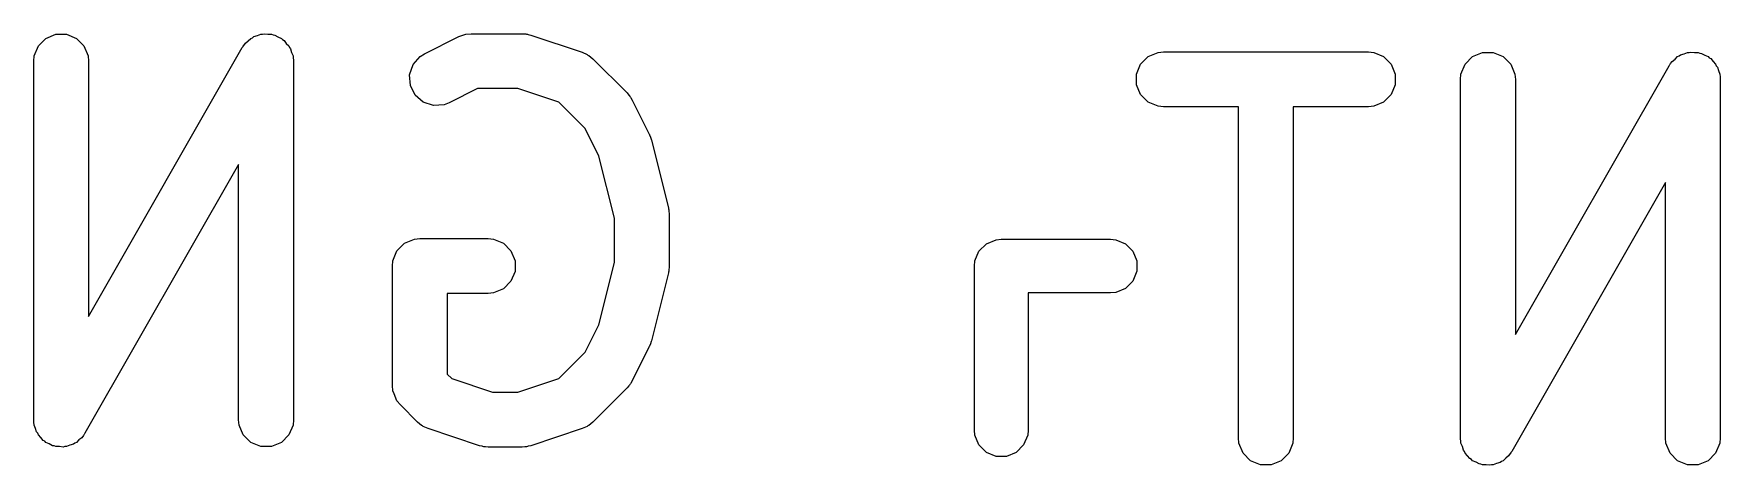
# Model space of a CAD drawing. Extents: x 172.1 to 201.5, y -105.2 to -85.7.
# Drawn here: x 180.335 to 185.037, y -103.324 to -102.12 of the extents above; entities that cross this region are included whole.
import ezdxf

# ---------------------------------------------------------------- set-up
doc = ezdxf.new("R2010")
doc.units = 0
doc.layers.add('BLACK', color=7, linetype='CONTINUOUS')

msp = doc.modelspace()

# ---------------------------------------------------------------- linework, layer by layer
at = {"layer": 'BLACK', "linetype": 'CONTINUOUS'}
for p, q in [((180.347412, -102.154362), (180.368518, -102.133256)), ((180.368518, -102.133256), (180.396095, -102.121833)), ((180.396095, -102.121833), (180.425943, -102.121833)), ((180.425943, -102.121833), (180.45352, -102.133256)), ((180.45352, -102.133256), (180.474626, -102.154362)), ((180.924707, -102.14668), (180.932752, -102.140449)), ((180.932752, -102.140449), (180.939946, -102.133256)), ((180.939946, -102.133256), (180.944451, -102.131389)), ((180.944451, -102.131389), (180.948307, -102.128404)), ((180.948307, -102.128404), (180.958122, -102.125727)), ((180.958122, -102.125727), (180.967523, -102.121833)), ((180.967523, -102.121833), (180.9724, -102.121833)), ((180.9724, -102.121833), (180.977104, -102.12055)), ((180.977104, -102.12055), (180.987197, -102.121833)), ((180.987197, -102.121833), (180.997371, -102.121833)), ((180.997371, -102.121833), (181.001875, -102.123698)), ((181.001875, -102.123698), (181.006715, -102.124314)), ((181.006715, -102.124314), (181.015552, -102.129364)), ((181.015552, -102.129364), (181.024948, -102.133256)), ((181.024948, -102.133256), (181.028394, -102.136702)), ((181.028394, -102.136702), (181.03263, -102.139123)), ((181.03263, -102.139123), (181.03886, -102.147168)), ((181.424426, -102.176058), (181.519664, -102.128439)), ((181.519664, -102.128439), (181.53367, -102.12308)), ((181.53367, -102.12308), (181.536411, -102.122885)), ((181.536411, -102.122885), (181.538952, -102.121833)), ((181.538952, -102.121833), (181.553876, -102.120363)), ((181.553876, -102.120363), (181.696733, -102.120363)), ((181.696733, -102.120363), (181.704287, -102.121107)), ((181.704287, -102.121107), (181.706301, -102.120964)), ((181.706301, -102.120964), (181.70895, -102.121566)), ((181.70895, -102.121566), (181.711657, -102.121833)), ((181.711657, -102.121833), (181.713524, -102.122606)), ((181.713524, -102.122606), (181.720924, -102.124289)), ((181.720924, -102.124289), (181.863781, -102.171908)), ((180.334519, -102.196863), (180.335989, -102.181939)), ((180.335989, -102.181939), (180.347412, -102.154362)), ((180.474626, -102.154362), (180.486049, -102.181939)), ((180.486049, -102.181939), (180.487519, -102.196863)), ((180.487519, -102.908795), (180.916026, -102.158908)), ((180.916026, -102.158908), (180.918261, -102.155759)), ((180.918261, -102.155759), (180.91884, -102.154362)), ((180.91884, -102.154362), (180.920264, -102.152937)), ((180.920264, -102.152937), (180.924707, -102.14668)), ((181.03886, -102.147168), (181.046054, -102.154362)), ((181.046054, -102.154362), (181.04792, -102.158867)), ((181.04792, -102.158867), (181.050906, -102.162723)), ((181.050906, -102.162723), (181.053582, -102.172538)), ((181.053582, -102.172538), (181.057477, -102.181939)), ((181.057477, -102.181939), (181.058228, -102.189572)), ((181.392178, -102.206597), (181.411735, -102.184047)), ((181.411735, -102.184047), (181.424426, -102.176058)), ((181.863781, -102.171908), (181.877474, -102.178022)), ((181.877474, -102.178022), (181.87955, -102.179822)), ((181.87955, -102.179822), (181.882091, -102.180875)), ((181.882091, -102.180875), (181.893684, -102.190388)), ((183.42086, -102.205162), (183.441966, -102.184056)), ((183.441966, -102.184056), (183.469543, -102.172633)), ((183.469543, -102.172633), (183.484467, -102.171163)), ((183.484467, -102.171163), (184.055895, -102.171163)), ((184.055895, -102.171163), (184.070819, -102.172633)), ((184.070819, -102.172633), (184.098396, -102.184056)), ((184.098396, -102.184056), (184.119502, -102.205162)), ((184.325622, -102.205162), (184.346728, -102.184056)), ((184.346728, -102.184056), (184.374305, -102.172633)), ((184.374305, -102.172633), (184.404153, -102.172633)), ((184.404153, -102.172633), (184.43173, -102.184056)), ((184.43173, -102.184056), (184.452836, -102.205162)), ((184.910962, -102.191249), (184.918156, -102.184056)), ((184.918156, -102.184056), (184.922661, -102.182189)), ((184.922661, -102.182189), (184.926517, -102.179204)), ((184.926517, -102.179204), (184.936332, -102.176527)), ((184.936332, -102.176527), (184.945733, -102.172633)), ((184.945733, -102.172633), (184.95061, -102.172633)), ((184.95061, -102.172633), (184.955314, -102.17135)), ((184.955314, -102.17135), (184.965407, -102.172633)), ((184.965407, -102.172633), (184.975581, -102.172633)), ((184.975581, -102.172633), (184.980085, -102.174498)), ((184.980085, -102.174498), (184.984925, -102.175114)), ((184.984925, -102.175114), (184.993762, -102.180164)), ((184.993762, -102.180164), (185.003158, -102.184056)), ((185.003158, -102.184056), (185.006604, -102.187502)), ((185.006604, -102.187502), (185.01084, -102.189923)), ((180.334519, -103.196863), (180.334519, -102.196863)), ((180.487519, -102.196863), (180.487519, -102.908795)), ((181.058228, -102.189572), (181.05876, -102.19152)), ((181.05876, -102.19152), (181.058568, -102.193023)), ((181.058568, -102.193023), (181.058947, -102.196863)), ((181.058947, -102.196863), (181.058947, -103.196863)), ((181.382739, -102.234914), (181.392178, -102.206597)), ((181.384855, -102.264688), (181.382739, -102.234914)), ((181.893684, -102.190388), (181.988922, -102.285626)), ((183.409437, -102.232739), (183.42086, -102.205162)), ((183.409437, -102.262587), (183.409437, -102.232739)), ((184.119502, -102.205162), (184.130925, -102.232739)), ((184.130925, -102.232739), (184.130925, -102.262587)), ((184.312729, -102.247663), (184.314199, -102.232739)), ((184.314199, -102.232739), (184.325622, -102.205162)), ((184.452836, -102.205162), (184.464259, -102.232739)), ((184.464259, -102.232739), (184.465729, -102.247663)), ((184.465729, -102.959595), (184.894236, -102.209708)), ((184.894236, -102.209708), (184.896471, -102.206559)), ((184.896471, -102.206559), (184.89705, -102.205162)), ((184.89705, -102.205162), (184.898474, -102.203737)), ((184.898474, -102.203737), (184.902917, -102.19748)), ((184.902917, -102.19748), (184.910962, -102.191249)), ((185.01084, -102.189923), (185.01707, -102.197968)), ((185.01707, -102.197968), (185.024264, -102.205162)), ((185.024264, -102.205162), (185.02613, -102.209667)), ((185.02613, -102.209667), (185.029116, -102.213523)), ((185.029116, -102.213523), (185.031792, -102.223338)), ((185.031792, -102.223338), (185.035687, -102.232739)), ((185.035687, -102.232739), (185.036438, -102.240372)), ((181.398203, -102.291385), (181.384855, -102.264688)), ((181.571936, -102.273363), (181.49285, -102.312906)), ((181.68432, -102.273363), (181.571936, -102.273363)), ((181.798264, -102.311344), (181.68432, -102.273363)), ((183.42086, -102.290164), (183.409437, -102.262587)), ((184.130925, -102.262587), (184.119502, -102.290164)), ((184.312729, -103.247663), (184.312729, -102.247663)), ((184.465729, -102.247663), (184.465729, -102.959595)), ((185.036438, -102.240372), (185.03697, -102.24232)), ((185.03697, -102.24232), (185.036778, -102.243823)), ((185.036778, -102.243823), (185.037157, -102.247663)), ((185.037157, -102.247663), (185.037157, -103.247663)), ((181.420753, -102.310942), (181.398203, -102.291385)), ((181.44907, -102.320381), (181.420753, -102.310942)), ((181.478844, -102.318265), (181.44907, -102.320381)), ((181.49285, -102.312906), (181.478844, -102.318265)), ((181.871956, -102.385036), (181.798264, -102.311344)), ((181.988922, -102.285626), (181.993736, -102.291492)), ((181.993736, -102.291492), (181.995263, -102.292817)), ((181.995263, -102.292817), (181.996713, -102.29512)), ((181.996713, -102.29512), (181.998435, -102.297219)), ((181.998435, -102.297219), (181.999206, -102.299081)), ((181.999206, -102.299081), (182.003252, -102.305508)), ((182.003252, -102.305508), (182.050871, -102.400746)), ((183.441966, -102.31127), (183.42086, -102.290164)), ((183.469543, -102.322693), (183.441966, -102.31127)), ((183.484467, -102.324163), (183.469543, -102.322693)), ((183.693681, -102.324163), (183.484467, -102.324163)), ((183.693681, -103.247663), (183.693681, -102.324163)), ((184.055895, -102.324163), (183.846681, -102.324163)), ((183.846681, -102.324163), (183.846681, -103.247663)), ((184.070819, -102.322693), (184.055895, -102.324163)), ((184.098396, -102.31127), (184.070819, -102.322693)), ((184.119502, -102.290164), (184.098396, -102.31127)), ((181.910268, -102.46166), (181.871956, -102.385036)), ((182.050871, -102.400746), (182.051289, -102.40184)), ((182.051289, -102.40184), (182.051617, -102.402282)), ((182.051617, -102.402282), (182.053851, -102.408536)), ((182.053851, -102.408536), (182.05623, -102.414752)), ((182.05623, -102.414752), (182.056269, -102.415301)), ((182.056269, -102.415301), (182.056663, -102.416404)), ((182.056663, -102.416404), (182.104282, -102.60688)), ((181.953566, -102.634852), (181.910268, -102.46166)), ((180.905947, -102.484929), (180.47744, -103.234818)), ((180.905947, -103.196863), (180.905947, -102.484929)), ((184.884157, -102.535729), (184.45565, -103.285618)), ((184.884157, -103.247663), (184.884157, -102.535729)), ((182.104282, -102.60688), (182.104664, -102.609468)), ((182.104664, -102.609468), (182.105096, -102.61051)), ((182.105096, -102.61051), (182.105649, -102.616133)), ((181.953566, -102.758873), (181.953566, -102.634852)), ((182.105649, -102.616133), (182.106475, -102.621715)), ((182.106475, -102.621715), (182.106309, -102.622828)), ((182.106309, -102.622828), (182.106566, -102.625434)), ((182.106566, -102.625434), (182.106566, -102.768291)), ((181.347412, -102.72579), (181.368518, -102.704684)), ((181.368518, -102.704684), (181.396095, -102.693261)), ((181.396095, -102.693261), (181.411019, -102.691791)), ((181.411019, -102.691791), (181.601495, -102.691791)), ((181.601495, -102.691791), (181.616419, -102.693261)), ((181.616419, -102.693261), (181.643996, -102.704684)), ((181.643996, -102.704684), (181.665102, -102.72579)), ((182.990732, -102.70604), (183.017768, -102.694841)), ((183.017768, -102.694841), (183.0324, -102.6934)), ((183.0324, -102.6934), (183.3372, -102.6934)), ((183.3372, -102.6934), (183.351832, -102.694841)), ((183.351832, -102.694841), (183.378868, -102.70604)), ((181.335989, -102.753367), (181.347412, -102.72579)), ((181.665102, -102.72579), (181.676525, -102.753367)), ((182.958841, -102.753768), (182.97004, -102.726732)), ((182.97004, -102.726732), (182.990732, -102.70604)), ((183.378868, -102.70604), (183.39956, -102.726732)), ((183.39956, -102.726732), (183.410759, -102.753768)), ((181.334519, -102.768291), (181.335989, -102.753367)), ((181.334519, -103.101624), (181.334519, -102.768291)), ((181.676525, -102.783215), (181.665102, -102.810792)), ((181.676525, -102.753367), (181.676525, -102.783215)), ((181.910268, -102.932065), (181.953566, -102.758873)), ((182.104282, -102.786845), (182.056663, -102.977321)), ((182.104664, -102.784256), (182.104282, -102.786845)), ((182.105096, -102.783215), (182.104664, -102.784256)), ((182.105649, -102.777591), (182.105096, -102.783215)), ((182.106475, -102.77201), (182.105649, -102.777591)), ((182.106566, -102.768291), (182.106309, -102.770896)), ((182.106309, -102.770896), (182.106475, -102.77201)), ((182.9574, -102.7684), (182.958841, -102.753768)), ((182.9574, -103.2256), (182.9574, -102.7684)), ((183.410759, -102.783032), (183.39956, -102.810068)), ((183.410759, -102.753768), (183.410759, -102.783032)), ((181.601495, -102.844791), (181.487519, -102.844791)), ((181.487519, -102.844791), (181.487519, -103.069937)), ((181.616419, -102.843321), (181.601495, -102.844791)), ((181.643996, -102.831898), (181.616419, -102.843321)), ((181.665102, -102.810792), (181.643996, -102.831898)), ((183.3372, -102.8434), (183.1074, -102.8434)), ((183.1074, -102.8434), (183.1074, -103.2256)), ((183.351832, -102.841959), (183.3372, -102.8434)), ((183.378868, -102.83076), (183.351832, -102.841959)), ((183.39956, -102.810068), (183.378868, -102.83076)), ((181.871955, -103.008689), (181.910268, -102.932065)), ((182.053851, -102.985188), (182.051617, -102.991443)), ((182.05623, -102.978973), (182.053851, -102.985188)), ((182.056269, -102.978423), (182.05623, -102.978973)), ((182.056663, -102.977321), (182.056269, -102.978423)), ((181.798266, -103.08238), (181.871955, -103.008689)), ((182.050871, -102.992979), (182.003252, -103.088217)), ((182.051289, -102.991884), (182.050871, -102.992979)), ((182.051617, -102.991443), (182.051289, -102.991884)), ((181.487519, -103.069937), (181.499962, -103.082381)), ((181.335989, -103.116548), (181.334519, -103.101624)), ((181.339334, -103.124624), (181.335989, -103.116548)), ((181.347411, -103.144125), (181.339334, -103.124624)), ((181.499962, -103.082381), (181.613908, -103.120363)), ((181.613908, -103.120363), (181.68432, -103.120363)), ((181.68432, -103.120363), (181.798266, -103.08238)), ((181.988922, -103.108098), (181.893684, -103.203337)), ((181.993736, -103.102231), (181.988922, -103.108098)), ((181.995263, -103.100908), (181.993736, -103.102231)), ((181.996711, -103.098607), (181.995263, -103.100908)), ((181.998436, -103.096506), (181.996711, -103.098607)), ((181.999209, -103.094639), (181.998436, -103.096506)), ((182.003252, -103.088217), (181.999209, -103.094639)), ((181.356925, -103.155717), (181.347411, -103.144125)), ((181.404544, -103.203337), (181.356925, -103.155717)), ((180.334897, -103.200702), (180.334519, -103.196863)), ((180.334706, -103.202206), (180.334897, -103.200702)), ((180.335237, -103.204153), (180.334706, -103.202206)), ((180.335989, -103.211787), (180.335237, -103.204153)), ((180.339883, -103.221187), (180.335989, -103.211787)), ((180.34256, -103.231003), (180.339883, -103.221187)), ((180.907417, -103.211787), (180.905947, -103.196863)), ((180.91884, -103.239364), (180.907417, -103.211787)), ((181.057477, -103.211787), (181.046054, -103.239364)), ((181.058947, -103.196863), (181.057477, -103.211787)), ((181.416136, -103.212851), (181.404544, -103.203337)), ((181.418676, -103.213903), (181.416136, -103.212851)), ((181.420753, -103.215704), (181.418676, -103.213903)), ((181.434447, -103.221818), (181.420753, -103.215704)), ((181.577303, -103.269437), (181.434447, -103.221818)), ((181.863781, -103.221818), (181.720924, -103.269437)), ((181.877474, -103.215704), (181.863781, -103.221818)), ((181.879549, -103.213904), (181.877474, -103.215704)), ((181.882092, -103.212851), (181.879549, -103.213904)), ((181.893684, -103.203337), (181.882092, -103.212851)), ((180.345545, -103.234858), (180.34256, -103.231003)), ((180.347412, -103.239364), (180.345545, -103.234858)), ((180.354605, -103.246557), (180.347412, -103.239364)), ((180.360836, -103.254603), (180.354605, -103.246557)), ((180.365071, -103.257023), (180.360836, -103.254603)), ((180.368518, -103.26047), (180.365071, -103.257023)), ((180.377913, -103.264361), (180.368518, -103.26047)), ((180.386751, -103.269412), (180.377913, -103.264361)), ((180.39159, -103.270027), (180.386751, -103.269412)), ((180.435343, -103.267998), (180.425943, -103.271893)), ((180.445159, -103.265322), (180.435343, -103.267998)), ((180.449014, -103.262336), (180.445159, -103.265322)), ((180.45352, -103.26047), (180.449014, -103.262336)), ((180.460713, -103.253276), (180.45352, -103.26047)), ((180.468759, -103.247046), (180.460713, -103.253276)), ((180.473201, -103.240788), (180.468759, -103.247046)), ((180.474626, -103.239364), (180.473201, -103.240788)), ((180.475204, -103.237966), (180.474626, -103.239364)), ((180.47744, -103.234818), (180.475204, -103.237966)), ((180.939946, -103.26047), (180.91884, -103.239364)), ((180.967523, -103.271893), (180.939946, -103.26047)), ((181.024948, -103.26047), (180.997371, -103.271893)), ((181.046054, -103.239364), (181.024948, -103.26047)), ((181.584705, -103.27112), (181.577303, -103.269437)), ((181.720924, -103.269437), (181.713524, -103.271119)), ((182.958841, -103.240232), (182.9574, -103.2256)), ((182.97004, -103.267268), (182.958841, -103.240232)), ((182.990732, -103.28796), (182.97004, -103.267268)), ((183.09476, -103.267268), (183.074068, -103.28796)), ((183.105959, -103.240232), (183.09476, -103.267268)), ((183.1074, -103.2256), (183.105959, -103.240232)), ((183.695151, -103.262587), (183.693681, -103.247663)), ((183.706574, -103.290164), (183.695151, -103.262587)), ((183.845211, -103.262587), (183.833788, -103.290164)), ((183.846681, -103.247663), (183.845211, -103.262587)), ((184.313107, -103.251502), (184.312729, -103.247663)), ((184.312916, -103.253006), (184.313107, -103.251502)), ((184.313447, -103.254953), (184.312916, -103.253006)), ((184.314199, -103.262587), (184.313447, -103.254953)), ((184.318093, -103.271987), (184.314199, -103.262587)), ((184.885627, -103.262587), (184.884157, -103.247663)), ((184.89705, -103.290164), (184.885627, -103.262587)), ((185.035687, -103.262587), (185.024264, -103.290164)), ((185.037157, -103.247663), (185.035687, -103.262587)), ((180.396095, -103.271893), (180.39159, -103.270027)), ((180.406269, -103.271893), (180.396095, -103.271893)), ((180.416362, -103.273176), (180.406269, -103.271893)), ((180.421066, -103.271893), (180.416362, -103.273176)), ((180.425943, -103.271893), (180.421066, -103.271893)), ((180.997371, -103.271893), (180.967523, -103.271893)), ((181.586571, -103.271893), (181.584705, -103.27112)), ((181.589276, -103.272159), (181.586571, -103.271893)), ((181.591926, -103.272762), (181.589276, -103.272159)), ((181.59394, -103.272618), (181.591926, -103.272762)), ((181.601495, -103.273363), (181.59394, -103.272618)), ((181.696733, -103.273363), (181.601495, -103.273363)), ((181.704287, -103.272618), (181.696733, -103.273363)), ((181.706301, -103.272762), (181.704287, -103.272618)), ((181.70895, -103.272159), (181.706301, -103.272762)), ((181.711657, -103.271893), (181.70895, -103.272159)), ((181.713524, -103.271119), (181.711657, -103.271893)), ((183.017768, -103.299159), (182.990732, -103.28796)), ((183.047032, -103.299159), (183.017768, -103.299159)), ((183.074068, -103.28796), (183.047032, -103.299159)), ((183.72768, -103.31127), (183.706574, -103.290164)), ((183.755257, -103.322693), (183.72768, -103.31127)), ((183.812682, -103.31127), (183.785105, -103.322693)), ((183.833788, -103.290164), (183.812682, -103.31127)), ((184.32077, -103.281803), (184.318093, -103.271987)), ((184.323755, -103.285658), (184.32077, -103.281803)), ((184.325622, -103.290164), (184.323755, -103.285658)), ((184.332815, -103.297357), (184.325622, -103.290164)), ((184.339046, -103.305403), (184.332815, -103.297357)), ((184.343281, -103.307823), (184.339046, -103.305403)), ((184.346728, -103.31127), (184.343281, -103.307823)), ((184.356123, -103.315161), (184.346728, -103.31127)), ((184.364961, -103.320212), (184.356123, -103.315161)), ((184.423369, -103.316122), (184.413553, -103.318798)), ((184.427224, -103.313136), (184.423369, -103.316122)), ((184.43173, -103.31127), (184.427224, -103.313136)), ((184.438923, -103.304076), (184.43173, -103.31127)), ((184.446969, -103.297846), (184.438923, -103.304076)), ((184.451411, -103.291588), (184.446969, -103.297846)), ((184.452836, -103.290164), (184.451411, -103.291588)), ((184.453414, -103.288766), (184.452836, -103.290164)), ((184.45565, -103.285618), (184.453414, -103.288766)), ((184.918156, -103.31127), (184.89705, -103.290164)), ((184.945733, -103.322693), (184.918156, -103.31127)), ((185.003158, -103.31127), (184.975581, -103.322693)), ((185.024264, -103.290164), (185.003158, -103.31127)), ((183.785105, -103.322693), (183.755257, -103.322693)), ((184.3698, -103.320827), (184.364961, -103.320212)), ((184.374305, -103.322693), (184.3698, -103.320827)), ((184.384479, -103.322693), (184.374305, -103.322693)), ((184.394572, -103.323976), (184.384479, -103.322693)), ((184.399276, -103.322693), (184.394572, -103.323976)), ((184.404153, -103.322693), (184.399276, -103.322693)), ((184.413553, -103.318798), (184.404153, -103.322693)), ((184.975581, -103.322693), (184.945733, -103.322693))]:
    msp.add_line(p, q, dxfattribs=at)

doc.saveas('drawing.dxf')
